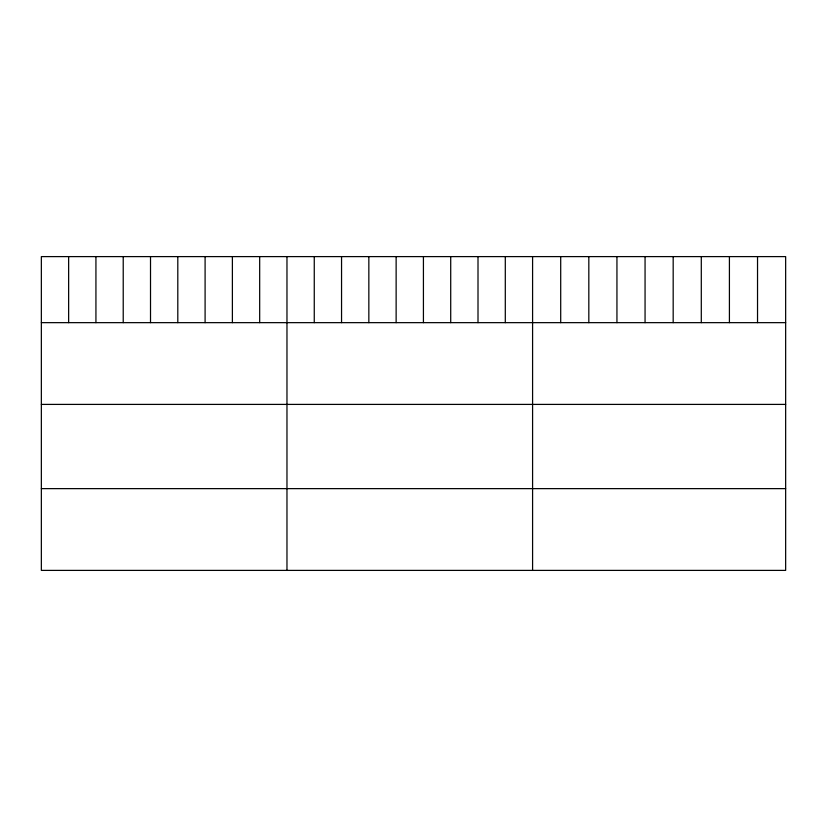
<?xml version="1.0" encoding="UTF-8"?>
<svg xmlns="http://www.w3.org/2000/svg" width="827" height="827" viewBox="0 0 827 827"><rect width="100%" height="100%" fill="white"/><g stroke="black" fill="none" stroke-linecap="round" stroke-linejoin="round"><path stroke-width="1.24" d="M785.65 322.654L785.65 570.392L41.35 570.392L41.35 256.608L785.65 256.608L785.65 322.654L41.35 322.654M41.35 404.403L785.65 404.403M41.35 488.633L785.65 488.633M757.532 256.608L757.532 322.654M729.414 256.608L729.414 322.654M701.296 256.608L701.296 322.654M673.178 256.608L673.178 322.654M645.06 256.608L645.06 322.654M616.942 256.608L616.942 322.654M588.824 256.608L588.824 322.654M560.706 256.608L560.706 322.654M532.588 256.608L532.588 570.392M505.297 256.608L505.297 322.654M478.006 256.608L478.006 322.654M450.715 256.608L450.715 322.654M423.424 256.608L423.424 322.654M396.133 256.608L396.133 322.654M368.842 256.608L368.842 322.654M341.551 256.608L341.551 322.654M314.26 256.608L314.26 322.654M286.969 256.608L286.969 570.392M259.678 256.608L259.678 322.654M232.387 256.608L232.387 322.654M205.096 256.608L205.096 322.654M177.805 256.608L177.805 322.654M150.514 256.608L150.514 322.654M123.223 256.608L123.223 322.654M95.932 256.608L95.932 322.654M68.641 256.608L68.641 322.654"/></g></svg>
